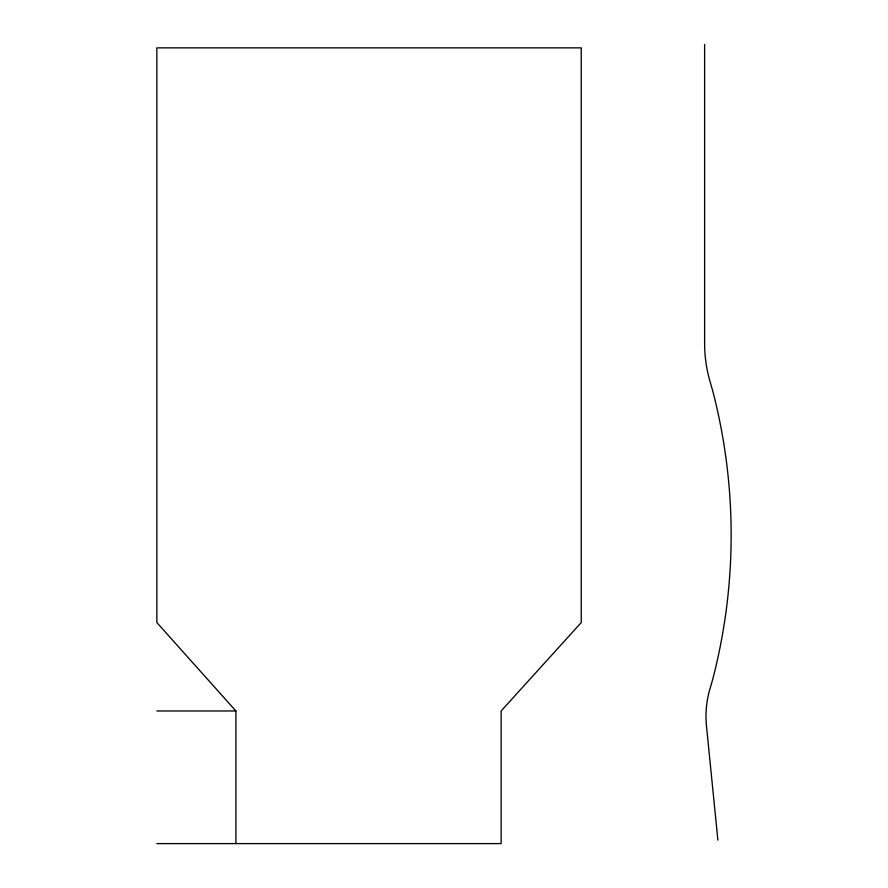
<?xml version="1.0" encoding="UTF-8"?>
<svg xmlns="http://www.w3.org/2000/svg" width="888" height="888" viewBox="0 0 888 888"><rect width="100%" height="100%" fill="white"/><g stroke="black" fill="none" stroke-linecap="round" stroke-linejoin="round"><path stroke-width="1.33" d="M156.854 710.977L235.897 710.977L235.897 843.6M156.854 843.6L501.143 843.6L501.143 710.977L581.24 622.566L581.24 47.863L156.854 47.863L156.854 622.566L235.897 710.977M717.881 840.137L706.471 725.973A96.825 96.825 0 0 1 709.312 691.186L712.687 679.464A573.593 573.593 0 0 0 712.687 390.742L709.9 381.041A135.564 135.564 0 0 1 704.617 343.601L704.617 44.4"/></g></svg>
